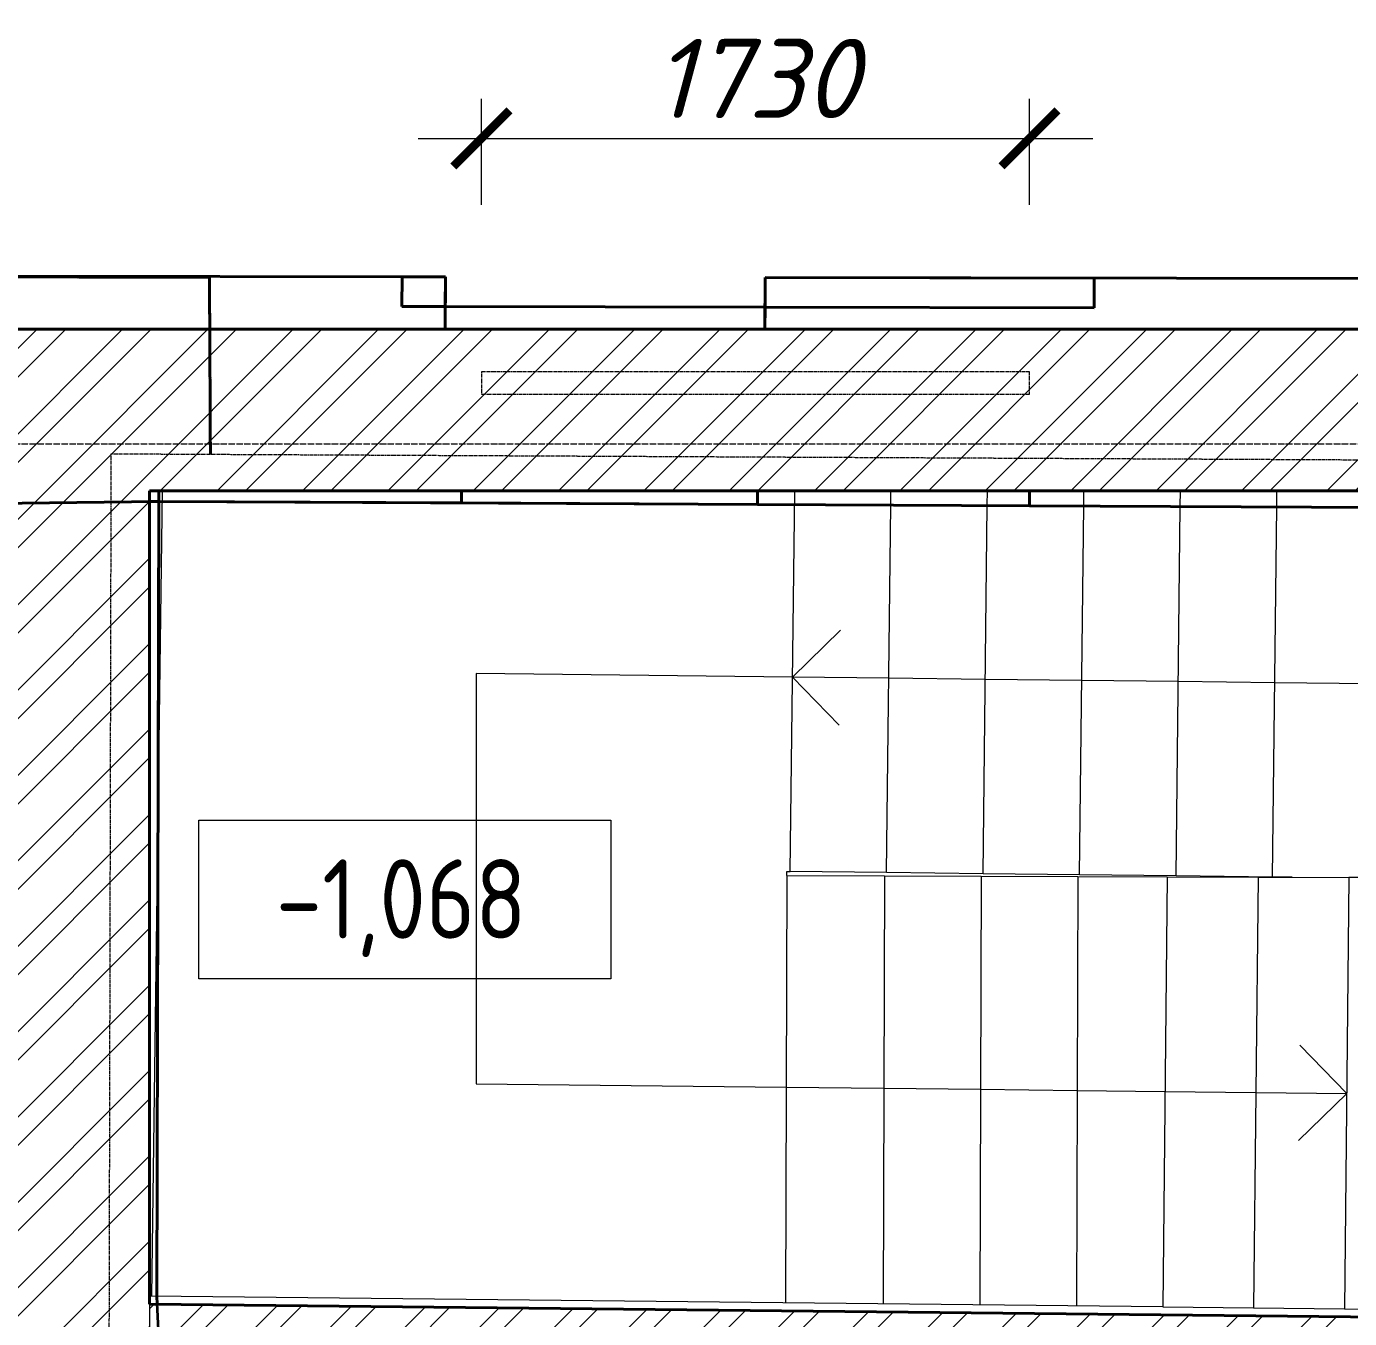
# Model space of a CAD drawing. Header units: millimetres. Extents: x 749182 to 2267578, y 70462 to 311449.
# Drawn here: x 1969137 to 1973313, y 93413 to 97491 of the extents above; entities that cross this region are included whole.
import ezdxf

# ---------------------------------------------------------------- set-up
doc = ezdxf.new("R2010")
doc.units = ezdxf.units.MM
for name, pattern in [('ADSK_Линия сетки', [25, 20, -2.5, 0, -2.5]), ('ADSK_Сверху', [4.5, 3, -1.5]), ('осеваяX2', [4, 2.5, -0.5, 0.5, -0.5])]:
    doc.linetypes.add(name, pattern=pattern)
doc.layers.get('Defpoints').update_dxf_attribs({"color": 255})
for name, color, linetype, lineweight in [('Аннотация', 7, 'Continuous', 9), ('Витраж', 7, 'Continuous', 9), ('Лестницы', 7, 'Continuous', 18), ('Оси', 165, 'осеваяX2', 13), ('отметки', 7, 'Continuous', 20), ('Перекрытие', 7, 'Continuous', 18), ('размеры', 7, 'Continuous', 9), ('Стены', 184, 'Continuous', 40), ('Стены внутренние', 7, 'Continuous', 18), ('Стены наружные', 7, 'Continuous', 18), ('Стены разрез', 7, 'Continuous', 35), ('Стены штриховка', 7, 'Continuous', 18), ('Стрелки вверх', 7, 'Continuous', 18)]:
    doc.layers.add(name, color=color, linetype=linetype, lineweight=lineweight)
doc.layers.add('Линии', color=7, linetype='Continuous', lineweight=9, true_color=0x00a600)
doc.styles.add('GOST Common_2', font='GOST_Common.ttf', dxfattribs={"width": 0.9, "height": 200})
doc.styles.add('М2', font='isocpeui.ttf')
doc.dimstyles.new('SPDS 1_100', dxfattribs={"dimscale": 100, "dimtxt": 2.5, "dimasz": 1.77, "dimexe": 1.25, "dimexo": 0.625, "dimtad": 1, "dimdec": 0, "dimrnd": 0.001, "dimzin": 9, "dimtxsty": 'М2', "dimblk": 'ARCHTICK', "dimcen": 2.5, "dimdle": 2, "dimclrt": 256, "dimadec": 0, "dimazin": 2, "dimtfac": 0.75, "dimtdec": 0, "dimtmove": 1, "dimatfit": 3, "dimfxl": 0, "dimtolj": 1, "dimlwd": 9, "dimlwe": 9, "dimarcsym": 0})
pattern_1 = [(45, (1958220.23, 75616.62), (-134.7038, 134.7038), []), (45, (1958310.03, 75616.62), (-134.7038, 134.7038), [])]

# ---------------------------------------------------------------- blocks, each defined once
blk = doc.blocks.new('Существующие стены 2 этаж - Существующие стены 2 этаж-699583-01 План 1-го этажа маркировочный')
at = {"layer": 'Стены', "color": 254, "linetype": 'ADSK_Сверху', "true_color": 0xe8c5d7}
for p, q in [((6401.1, 21090.1), (11494.2, 21082.7)), ((11494.2, 21082.7), (10158.1, 21084.6)), ((11497.1, 20524), (11494.2, 21082.7)), ((11494.2, 21082.7), (11497.1, 20524))]:
    blk.add_line(p, q, dxfattribs=at)
blk = doc.blocks.new('Прямоугольный импост - 70х20_56мм-1238645-01 План 1-го этажа маркировочный')
at = {"layer": 'Витраж', "color": 253, "linetype": 'ADSK_Сверху', "true_color": 0xaaaaaa}
for p, q in [((15308.3, 20783.6), (15308.3, 20713.6)), ((15778.3, 20783.6), (15308.3, 20783.6)), ((15308.3, 20713.6), (15778.3, 20713.6))]:
    blk.add_line(p, q, dxfattribs=at)
blk = doc.blocks.new('Прямоугольный импост - 70х20_56мм-1433918-01 План 1-го этажа маркировочный')
at = {"layer": 'Витраж', "color": 253, "linetype": 'ADSK_Сверху', "true_color": 0xaaaaaa}
for p, q in [((17038.3, 20783.6), (16468.3, 20783.6)), ((17038.3, 20713.6), (17038.3, 20783.6)), ((16468.3, 20713.6), (17038.3, 20713.6))]:
    blk.add_line(p, q, dxfattribs=at)
blk = doc.blocks.new('Прямоугольный импост - 70х20_56мм-1238647-01 План 1-го этажа маркировочный')
at = {"layer": 'Витраж', "color": 253, "linetype": 'ADSK_Сверху', "true_color": 0xaaaaaa}
for p, q in [((16468.3, 20783.6), (15778.3, 20783.6)), ((15778.3, 20713.6), (16468.3, 20713.6))]:
    blk.add_line(p, q, dxfattribs=at)
blk = doc.blocks.new('Существующие стены 1 эт - Существующие стены 1 эт-653793-01 План 1-го этажа маркировочный')
at = {"layer": 'Стены'}
for p, q in [((10574.2, 21086.5), (12238.6, 21083.6)), ((12101.9, 21083.8), (12101.7, 20990.1)), ((12101.9, 21083.8), (12238.6, 21083.6)), ((12238.6, 21083.6), (12238.3, 20918.6)), ((12238.6, 21083.6), (12238.4, 20989.8)), ((13247.5, 20918.6), (13247.8, 21081.8)), ((13247.7, 20988), (13247.8, 21081.8)), ((13247.8, 21081.8), (18211.4, 21073)), ((13247.8, 21081.8), (14286.2, 21080)), ((14286.1, 20986.2), (14286.2, 21080)), ((12101.7, 20990.1), (12238.4, 20989.8)), ((12238.3, 20918.6), (12238.4, 20989.8)), ((12238.4, 20989.8), (13247.7, 20988)), ((13247.7, 20988), (13247.5, 20918.6)), ((13247.7, 20988), (14286.1, 20986.2)), ((11334, 20408.6), (11333.9, 20374.8)), ((11333.9, 20374.8), (11334, 20408.6)), ((12289.9, 20370.2), (12290, 20408.6)), ((12289.9, 20370.2), (12290, 20408.6)), ((13223.6, 20365.7), (13223.8, 20408.6)), ((13223.8, 20408.6), (13223.6, 20365.7)), ((14082.5, 20408.6), (14082.5, 20361.6)), ((14082.5, 20361.6), (14082.5, 20408.6)), ((11333.9, 20374.8), (11305.2, 20374.4)), ((11305.2, 20374.4), (11333.9, 20374.8)), ((11333.9, 20374.8), (11328.3, 17866.9)), ((11333.9, 20374.8), (12289.9, 20370.2)), ((12289.9, 20370.2), (13223.6, 20365.7)), ((14082.5, 20361.6), (13223.6, 20365.7)), ((14082.5, 20361.6), (17975, 20342.9)), ((11328.3, 17866.9), (11329.5, 17841.9))]:
    blk.add_line(p, q, dxfattribs=at)
at = {"layer": 'Стены разрез'}
for p, q in [((12101.9, 21083.8), (10574.2, 21086.5)), ((12101.7, 20990.1), (12101.9, 21083.8)), ((14286.2, 21080), (14286.1, 20986.2)), ((18996.4, 21071.6), (14286.2, 21080)), ((14286.1, 20986.2), (12101.7, 20990.1)), ((10766.6, 20367.6), (11333.9, 20374.8)), ((11333.9, 20374.8), (10766.6, 20367.6)), ((11328.3, 17866.9), (11333.9, 20374.8)), ((11333.9, 20374.8), (18358.3, 20341)), ((11338.9, 17656.9), (11328.3, 17866.9))]:
    blk.add_line(p, q, dxfattribs=at)
blk = doc.blocks.new('_ArchTick')
at = {"color": 0, "linetype": 'ByBlock', "const_width": 0.15}
blk.add_lwpolyline([(-0.5, -0.5), (0.5, 0.5)], dxfattribs=at)
blk = doc.blocks.new('*D2826')
at = {"layer": 'Defpoints', "color": 0, "lineweight": 20, "transparency": 16777216}
for p in [(1972302.7, 97137.4), (1970572.7, 96865.3), (1972302.7, 96865.3)]:
    blk.add_point(p, dxfattribs=at)
at = {"layer": 'размеры', "color": 0, "lineweight": 9, "transparency": 16777216}
for p, q in [((1970572.7, 96927.8), (1970572.7, 97262.4)), ((1972302.7, 96927.8), (1972302.7, 97262.4)), ((1970372.7, 97137.4), (1972502.7, 97137.4))]:
    blk.add_line(p, q, dxfattribs=at)
at = {"layer": 'размеры', "color": 0, "lineweight": 9, "transparency": 16777216, "xscale": 177, "yscale": 177, "zscale": 177, "rotation": 180}
blk.add_blockref('_ArchTick', (1970572.7, 97137.4), dxfattribs=at)
at = {"layer": 'размеры', "color": 0, "lineweight": 9, "transparency": 16777216, "xscale": 177, "yscale": 177, "zscale": 177}
blk.add_blockref('_ArchTick', (1972302.7, 97137.4), dxfattribs=at)
at = {"layer": 'размеры', "lineweight": 20, "transparency": 16777216, "insert": (1971437.7, 97326.5), "char_height": 250, "width": 560.473, "attachment_point": 5, "style": 'М2'}
blk.add_mtext('\\A1;1730', dxfattribs=at)
blk = doc.blocks.new('Высотные отметки - Рамка-5093-01 План 1-го этажа маркировочный')
at = {"layer": 'Аннотация', "lineweight": 20}
for p, q in [((-6.5, 0), (-6.5, 5)), ((-6.5, 5), (6.5, 5)), ((6.5, 5), (6.5, 0)), ((6.5, 0), (-6.5, 0))]:
    blk.add_line(p, q, dxfattribs=at)

msp = doc.modelspace()

# ---------------------------------------------------------------- hatches: boundary and pattern name
at = {"layer": 'Стены внутренние', "lineweight": 9}
h = msp.add_hatch(dxfattribs=at)
h.set_pattern_fill('FP_3', color=256, angle=45, style=0, pattern_type=2)
h.set_pattern_definition(pattern_1)
h.paths.add_polyline_path([(1969072.7305, 88711.7013), (1969525.4619, 88711.7013), (1969525.4619, 96025.2503), (1969015.4619, 96025.2503), (1969015.4619, 88711.7013), (1969027.519, 88711.7013)])
h = msp.add_hatch(dxfattribs=at)
h.set_pattern_fill('FP_1', color=256, style=0, pattern_type=2)
h.set_pattern_definition([(45, (1958220.23, 75616.62), (-117.8655, 117.8655), []), (45, (1958298.8, 75616.62), (-117.8655, 117.8655), [])])
h.paths.add_polyline_path([(1976632.4295, 93263.9385), (1976633.0614, 93383.9385), (1974700.0614, 93404.2989), (1974699.5348, 93284.2977), (1976605.0104, 93264.2273)])
h.paths.add_polyline_path([(1973668.8547, 93295.1539), (1973670.1186, 93415.1473), (1969525.4619, 93458.8031), (1969525.4619, 93338.7964), (1973296.4373, 93299.0766)])
at = {"layer": 'Стены наружные', "lineweight": 9}
h = msp.add_hatch(dxfattribs=at)
h.set_pattern_fill('FP_3', color=256, angle=45, style=0, pattern_type=2)
h.set_pattern_definition(pattern_1)
h.paths.add_polyline_path([(1974873.5135, 96025.2503), (1976676.0611, 96025.2503), (1976676.0611, 96535.2503), (1968372.9686, 96535.2503), (1968372.9686, 96025.2503), (1972644.0457, 96025.2503)])
h.paths.add_polyline_path([(1966111.5957, 96025.2503), (1966642.9686, 96025.2503), (1966642.9686, 96535.2503), (1964698.4627, 96535.2503), (1964698.4627, 96025.2503), (1966109.8892, 96025.2503)])
h.paths.add_polyline_path([(1962820.6253, 96025.2503), (1962883.4627, 96025.2503), (1962883.4627, 96535.2503), (1961653.7248, 96535.2503), (1961654.0981, 96025.2503), (1962611.4404, 96025.2503)])

# ---------------------------------------------------------------- linework, layer by layer
at = {"layer": 'Лестницы'}
for p, q in [((1971864.8292, 95980.2817), (1971865.3452, 96025.2503)), ((1971864.8292, 95980.2817), (1971865.3452, 96025.2503)), ((1972169.3324, 95978.8189), (1972169.8652, 96025.2503)), ((1972169.3324, 95978.8189), (1972169.8652, 96025.2503)), ((1972473.8357, 95977.356), (1972474.3852, 96025.2503)), ((1972473.8357, 95977.356), (1972474.3852, 96025.2503)), ((1972778.3389, 95975.8931), (1972778.9053, 96025.2503)), ((1972778.3389, 95975.8931), (1972778.9053, 96025.2503)), ((1973082.8422, 95974.4303), (1973083.4253, 96025.2503)), ((1973082.8422, 95974.4303), (1973083.4253, 96025.2503)), ((1971851.5177, 94820.1787), (1971864.8292, 95980.2817)), ((1971851.5177, 94820.1787), (1971864.8292, 95980.2817)), ((1972155.9976, 94816.685), (1972169.3324, 95978.8189)), ((1972155.9976, 94816.685), (1972169.3324, 95978.8189)), ((1972460.4776, 94813.1912), (1972473.8357, 95977.356)), ((1972460.4776, 94813.1912), (1972473.8357, 95977.356)), ((1972764.9575, 94809.6975), (1972778.3389, 95975.8931)), ((1972764.9575, 94809.6975), (1972778.3389, 95975.8931)), ((1973069.4375, 94806.2038), (1973082.8422, 95974.4303)), ((1973069.4375, 94806.2038), (1973082.8422, 95974.4303)), ((1971536.8562, 94810.9192), (1971532.2636, 93462.6668)), ((1971536.8562, 94810.9192), (1971532.2636, 93462.6668)), ((1971536.8562, 94810.9192), (1971844.7972, 94809.8703)), ((1971851.5177, 94820.1787), (1971547.0377, 94823.6724)), ((1971844.7972, 94809.8703), (1971840.1972, 93459.4233)), ((1971844.7972, 94809.8703), (1971840.1972, 93459.4233)), ((1971844.7972, 94809.8703), (1972150.1286, 94808.8302)), ((1972155.9976, 94816.685), (1971851.5177, 94820.1787)), ((1972150.1286, 94808.8302), (1972145.5211, 93456.2073)), ((1972150.1286, 94808.8302), (1972145.5211, 93456.2073)), ((1972150.1286, 94808.8302), (1972455.4599, 94807.7902)), ((1972460.4776, 94813.1912), (1972155.9976, 94816.685)), ((1972455.4599, 94807.7902), (1972450.845, 93452.9913)), ((1972455.4599, 94807.7902), (1972450.845, 93452.9913)), ((1972455.4599, 94807.7902), (1972737.2132, 94806.8304)), ((1972764.9575, 94809.6975), (1972460.4776, 94813.1912)), ((1972737.2132, 94806.8304), (1972722.923, 93450.1255)), ((1972737.2132, 94806.8304), (1972722.923, 93450.1255)), ((1972737.2132, 94806.8304), (1973023.9919, 94805.8536)), ((1973069.4375, 94806.2038), (1972764.9575, 94809.6975)), ((1973023.9919, 94805.8536), (1973009.6801, 93447.1051)), ((1973023.9919, 94805.8536), (1973009.6801, 93447.1051)), ((1973023.9919, 94805.8536), (1973310.7706, 94804.8767)), ((1973132.0301, 94805.4856), (1973069.4375, 94806.2038)), ((1973310.7706, 94804.8767), (1973296.4373, 93444.0847)), ((1972722.923, 93450.1255), (1973009.6801, 93447.1051)), ((1973009.6801, 93447.1051), (1973296.4373, 93444.0847))]:
    msp.add_line(p, q, dxfattribs=at)
at = {"layer": 'Линии', "lineweight": 18}
for p, q in [((1970555.9388, 95448.5851), (1970555.9388, 94153.9965)), ((1971554.4384, 95437.1279), (1970555.9388, 95448.5851)), ((1970555.9388, 94153.9965), (1971534.5818, 94143.2278))]:
    msp.add_line(p, q, dxfattribs=at)
at = {"layer": 'Оси', "linetype": 'ADSK_Линия сетки'}
msp.add_line((1947134.001, 96173.407), (2015361.944, 96173.407), dxfattribs=at)
at = {"layer": 'Перекрытие', "linetype": 'ADSK_Сверху'}
for p, q in [((1969398.045, 93274.1362), (1969404.461, 96142.1033)), ((1969404.461, 96142.1033), (1976728.0348, 96106.9202))]:
    msp.add_line(p, q, dxfattribs=at)
at = {"layer": 'Перекрытие'}
for p, q in [((1969565.3511, 96025.2503), (1969531.1605, 93483.7444)), ((1971547.0906, 94823.7791), (1971561.4841, 96025.2503)), ((1971536.8562, 94810.9192), (1971536.9003, 94823.8909)), ((1971536.9003, 94823.8909), (1971547.0906, 94823.7791)), ((1973310.7706, 94804.8767), (1973296.4373, 93444.0847)), ((1976211.5822, 94794.9956), (1973310.7706, 94804.8767)), ((1972722.923, 93450.1255), (1969525.4619, 93483.8045)), ((1973296.4373, 93444.0847), (1976586.1104, 93409.4344))]:
    msp.add_line(p, q, dxfattribs=at)
at = {"layer": 'Стены внутренние', "lineweight": 40}
for p, q in [((1969525.4619, 93458.8031), (1969525.4619, 96025.2503)), ((1973670.1186, 93415.1473), (1969525.4619, 93458.8031))]:
    msp.add_line(p, q, dxfattribs=at)
at = {"layer": 'Стены наружные', "lineweight": 40}
for p, q in [((1976676.0611, 96535.2503), (1968372.9686, 96535.2503)), ((1969525.4619, 96025.2503), (1976633.0614, 96025.2503))]:
    msp.add_line(p, q, dxfattribs=at)
at = {"layer": 'Стены штриховка'}
msp.add_line((1969525.4619, 93458.8031), (1969525.4619, 93338.7964), dxfattribs=at)
at = {"layer": 'Стрелки вверх'}
for p, q in [((1971554.4428, 95437.4897), (1971705.788, 95585.4011)), ((1971554.4341, 95436.7665), (1971702.3459, 95285.4209)), ((1971858.5568, 95433.6383), (1971554.4384, 95437.1279)), ((1972163.0367, 95430.1446), (1971858.5568, 95433.6383)), ((1972467.5167, 95426.6509), (1972163.0367, 95430.1446)), ((1972771.9966, 95423.1571), (1972467.5167, 95426.6509)), ((1973076.4766, 95419.6634), (1972771.9966, 95423.1571)), ((1973380.9565, 95416.1697), (1973076.4766, 95419.6634)), ((1973303.5963, 94123.762), (1973155.2559, 94275.4034)), ((1971534.5818, 94143.2278), (1971842.5149, 94139.8393)), ((1971842.5149, 94139.8393), (1972147.8383, 94136.4796)), ((1972147.8383, 94136.4796), (1972453.1618, 94133.12)), ((1972453.1618, 94133.12), (1972730.0849, 94130.0728)), ((1972730.0849, 94130.0728), (1973016.8406, 94126.9174)), ((1973016.8406, 94126.9174), (1973303.5963, 94123.762)), ((1973303.5963, 94123.762), (1973151.955, 93975.4215))]:
    msp.add_line(p, q, dxfattribs=at)

# ---------------------------------------------------------------- block references
at = {"layer": 'Витраж', "color": 253, "linetype": 'ADSK_Сверху', "true_color": 0xaaaaaa}
for name in ['Прямоугольный импост - 70х20_56мм-1238645-01 План 1-го этажа маркировочный', 'Прямоугольный импост - 70х20_56мм-1238647-01 План 1-го этажа маркировочный', 'Прямоугольный импост - 70х20_56мм-1433918-01 План 1-го этажа маркировочный']:
    msp.add_blockref(name, (1955264.3315, 75616.6187), dxfattribs=at)
at = {"layer": 'отметки', "lineweight": 20, "xscale": 99.99999999999993, "yscale": 99.99999999999993, "zscale": 99.99999999999993}
msp.add_blockref('Высотные отметки - Рамка-5093-01 План 1-го этажа маркировочный', (1970331.1516, 94485.4669), dxfattribs=at)
at = {"layer": 'Стены', "color": 254, "linetype": 'ADSK_Сверху', "true_color": 0xe8c5d7}
msp.add_blockref('Существующие стены 2 этаж - Существующие стены 2 этаж-699583-01 План 1-го этажа маркировочный', (1958220.2258, 75616.6187), dxfattribs=at)
at = {"layer": 'Стены', "color": 243, "true_color": 0xbb5389}
msp.add_blockref('Существующие стены 1 эт - Существующие стены 1 эт-653793-01 План 1-го этажа маркировочный', (1958220.2258, 75616.6187), dxfattribs=at)

# ---------------------------------------------------------------- texts
at = {"layer": 'отметки', "lineweight": 20, "insert": (1969923.8465, 94862.174), "char_height": 250, "width": 977.532294, "attachment_point": 1, "line_spacing_factor": 1.022761, "style": 'GOST Common_2'}
msp.add_mtext('-1,068', dxfattribs=at)

# ---------------------------------------------------------------- dimensions: what is measured, and where the dimension line sits
at = {"layer": 'размеры', "lineweight": 20}
dim = msp.add_linear_dim(base=(1972302.6797, 97137.3667), p1=(1970572.6797, 96865.2503), p2=(1972302.6797, 96865.2503), dimstyle='SPDS 1_100', dxfattribs=at)
dim.commit()
dim.dimension.update_dxf_attribs({"geometry": '*D2826', "text_midpoint": (1971437.6797, 97326.4765)})

doc.saveas('drawing.dxf')
